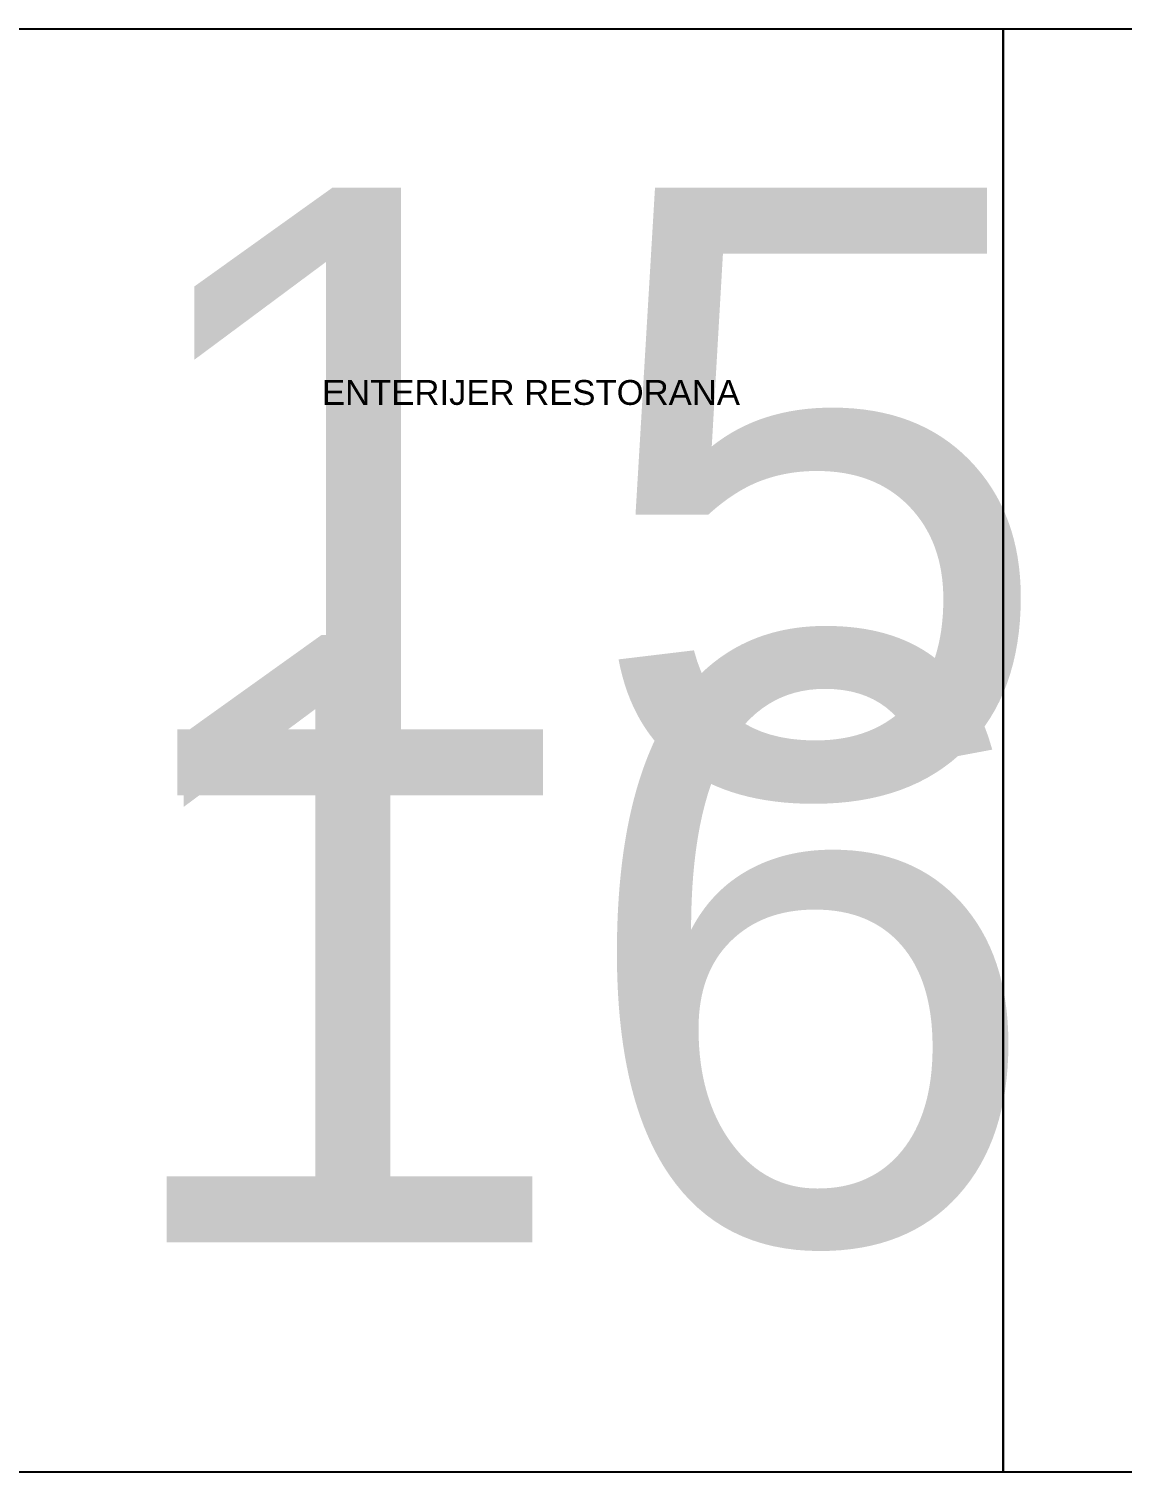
# Model space of a CAD drawing. Header units: centimetres. Extents: x -26724 to 60145, y -23645 to 6771.
# Drawn here: x 17566 to 18016, y 81 to 675 of the extents above; entities that cross this region are included whole.
import ezdxf

# ---------------------------------------------------------------- set-up
doc = ezdxf.new("R2010")
doc.units = ezdxf.units.CM
doc.layers.add('2.IZGLED', color=7, linetype='Continuous', lineweight=13)
for name, color, linetype in [('pozicije', 7, 'Continuous'), ('tekst', 7, 'Continuous'), ('tekst @ 1', 7, 'Continuous'), ('tekst @ 50', 7, 'Continuous')]:
    doc.layers.add(name, color=color, linetype=linetype)
doc.styles.add('0.15', font='arial.ttf', dxfattribs={"height": 0.15})
doc.styles.add('Notes', font='arial.ttf', dxfattribs={"height": 3})

# ---------------------------------------------------------------- blocks, each defined once
blk = doc.blocks.new('*U3236')
at = {"layer": 'tekst @ 1', "ltscale": 0.8, "insert": (16785.34, 609.34), "char_height": 5, "attachment_point": 1, "style": 'Notes'}
blk.add_mtext_dynamic_manual_height_columns('STO 15', width=52.2828, gutter_width=15, heights=[0], dxfattribs=at)
at = {"layer": 'tekst @ 50', "ltscale": 0.8, "insert": (16785.34, 609.34), "char_height": 250, "attachment_point": 1, "style": 'Notes'}
blk.add_mtext_dynamic_manual_height_columns('STO 15', width=2614.1412, gutter_width=750, heights=[0], dxfattribs=at)
blk = doc.blocks.new('*U3242')
at = {"layer": 'tekst @ 1', "ltscale": 0.8, "insert": (16780.92, 425.28), "char_height": 5, "attachment_point": 1, "style": 'Notes'}
blk.add_mtext_dynamic_manual_height_columns('STO 16', width=290.6445, gutter_width=750, heights=[0], dxfattribs=at)
at = {"layer": 'tekst @ 50', "ltscale": 0.8, "insert": (16780.92, 425.28), "char_height": 250, "attachment_point": 1, "style": 'Notes'}
blk.add_mtext_dynamic_manual_height_columns('STO 16', width=14532.2271, gutter_width=37500, heights=[0], dxfattribs=at)

msp = doc.modelspace()

# ---------------------------------------------------------------- linework, layer by layer
at = {"layer": '2.IZGLED', "lineweight": 25, "ltscale": 50}
for points in [[(17546.73, 674.73), (17966.73, 674.73), (17966.73, 80.73), (17546.73, 80.73)], [(17966.73, 674.73), (18386.73, 674.73), (18386.73, 80.73), (17966.73, 80.73)]]:
    msp.add_lwpolyline(points, close=True, dxfattribs=at)

# ---------------------------------------------------------------- block references
at = {"layer": 'tekst', "color": 3, "lineweight": 50}
for name in ['*U3236', '*U3242']:
    msp.add_blockref(name, (0, 0), dxfattribs=at)

# ---------------------------------------------------------------- texts
at = {"layer": 'pozicije', "color": 0, "style": '0.15'}
msp.add_text('ENTERIJER RESTORANA', height=10.2162, dxfattribs=at).set_placement((17686.32, 519.98))

doc.saveas('drawing.dxf')
